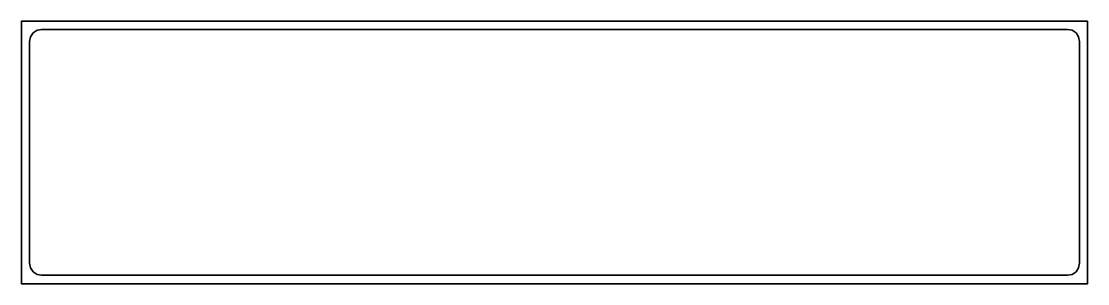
# Model space of a CAD drawing. Header units: millimetres. Extents: x -555 to 765, y -14 to 311.
import ezdxf

# ---------------------------------------------------------------- set-up
doc = ezdxf.new("R2010")
doc.units = ezdxf.units.MM
doc.header["$MEASUREMENT"] = 0
doc.layers.get('0').update_dxf_attribs({"lineweight": 0})
doc.layers.add('Safety', color=7, linetype='Continuous', lineweight=0)

msp = doc.modelspace()

# ---------------------------------------------------------------- linework, layer by layer
at = {"color": 250, "lineweight": 35, "true_color": 0x231f20}
msp.add_lwpolyline([(740.1, -3.8), (422.6, -3.8), (105.1, -3.8), (-212.4, -3.8), (-529.9, -3.8), (-535.7, -2.6), (-540.5, 0.6), (-543.7, 5.4), (-544.9, 11.2), (-544.9, 79.9), (-544.9, 148.7), (-544.9, 217.4), (-544.9, 286.2), (-543.7, 292), (-540.5, 296.8), (-535.7, 300), (-529.9, 301.2), (-212.4, 301.2), (105.1, 301.2), (422.6, 301.2), (740.1, 301.2), (746, 300), (750.7, 296.8), (753.9, 292), (755.1, 286.2), (755.1, 217.4), (755.1, 148.7), (755.1, 79.9), (755.1, 11.2), (753.9, 5.4), (750.7, 0.6), (746, -2.6)], close=True, dxfattribs=at)
at = {"layer": 'Safety', "color": 18, "lineweight": 35, "true_color": 0x000000}
msp.add_lwpolyline([(765.1, 311.2), (-555.1, 311.2), (-555.1, -14.2), (765.1, -14.2)], close=True, dxfattribs=at)

doc.saveas('drawing.dxf')
